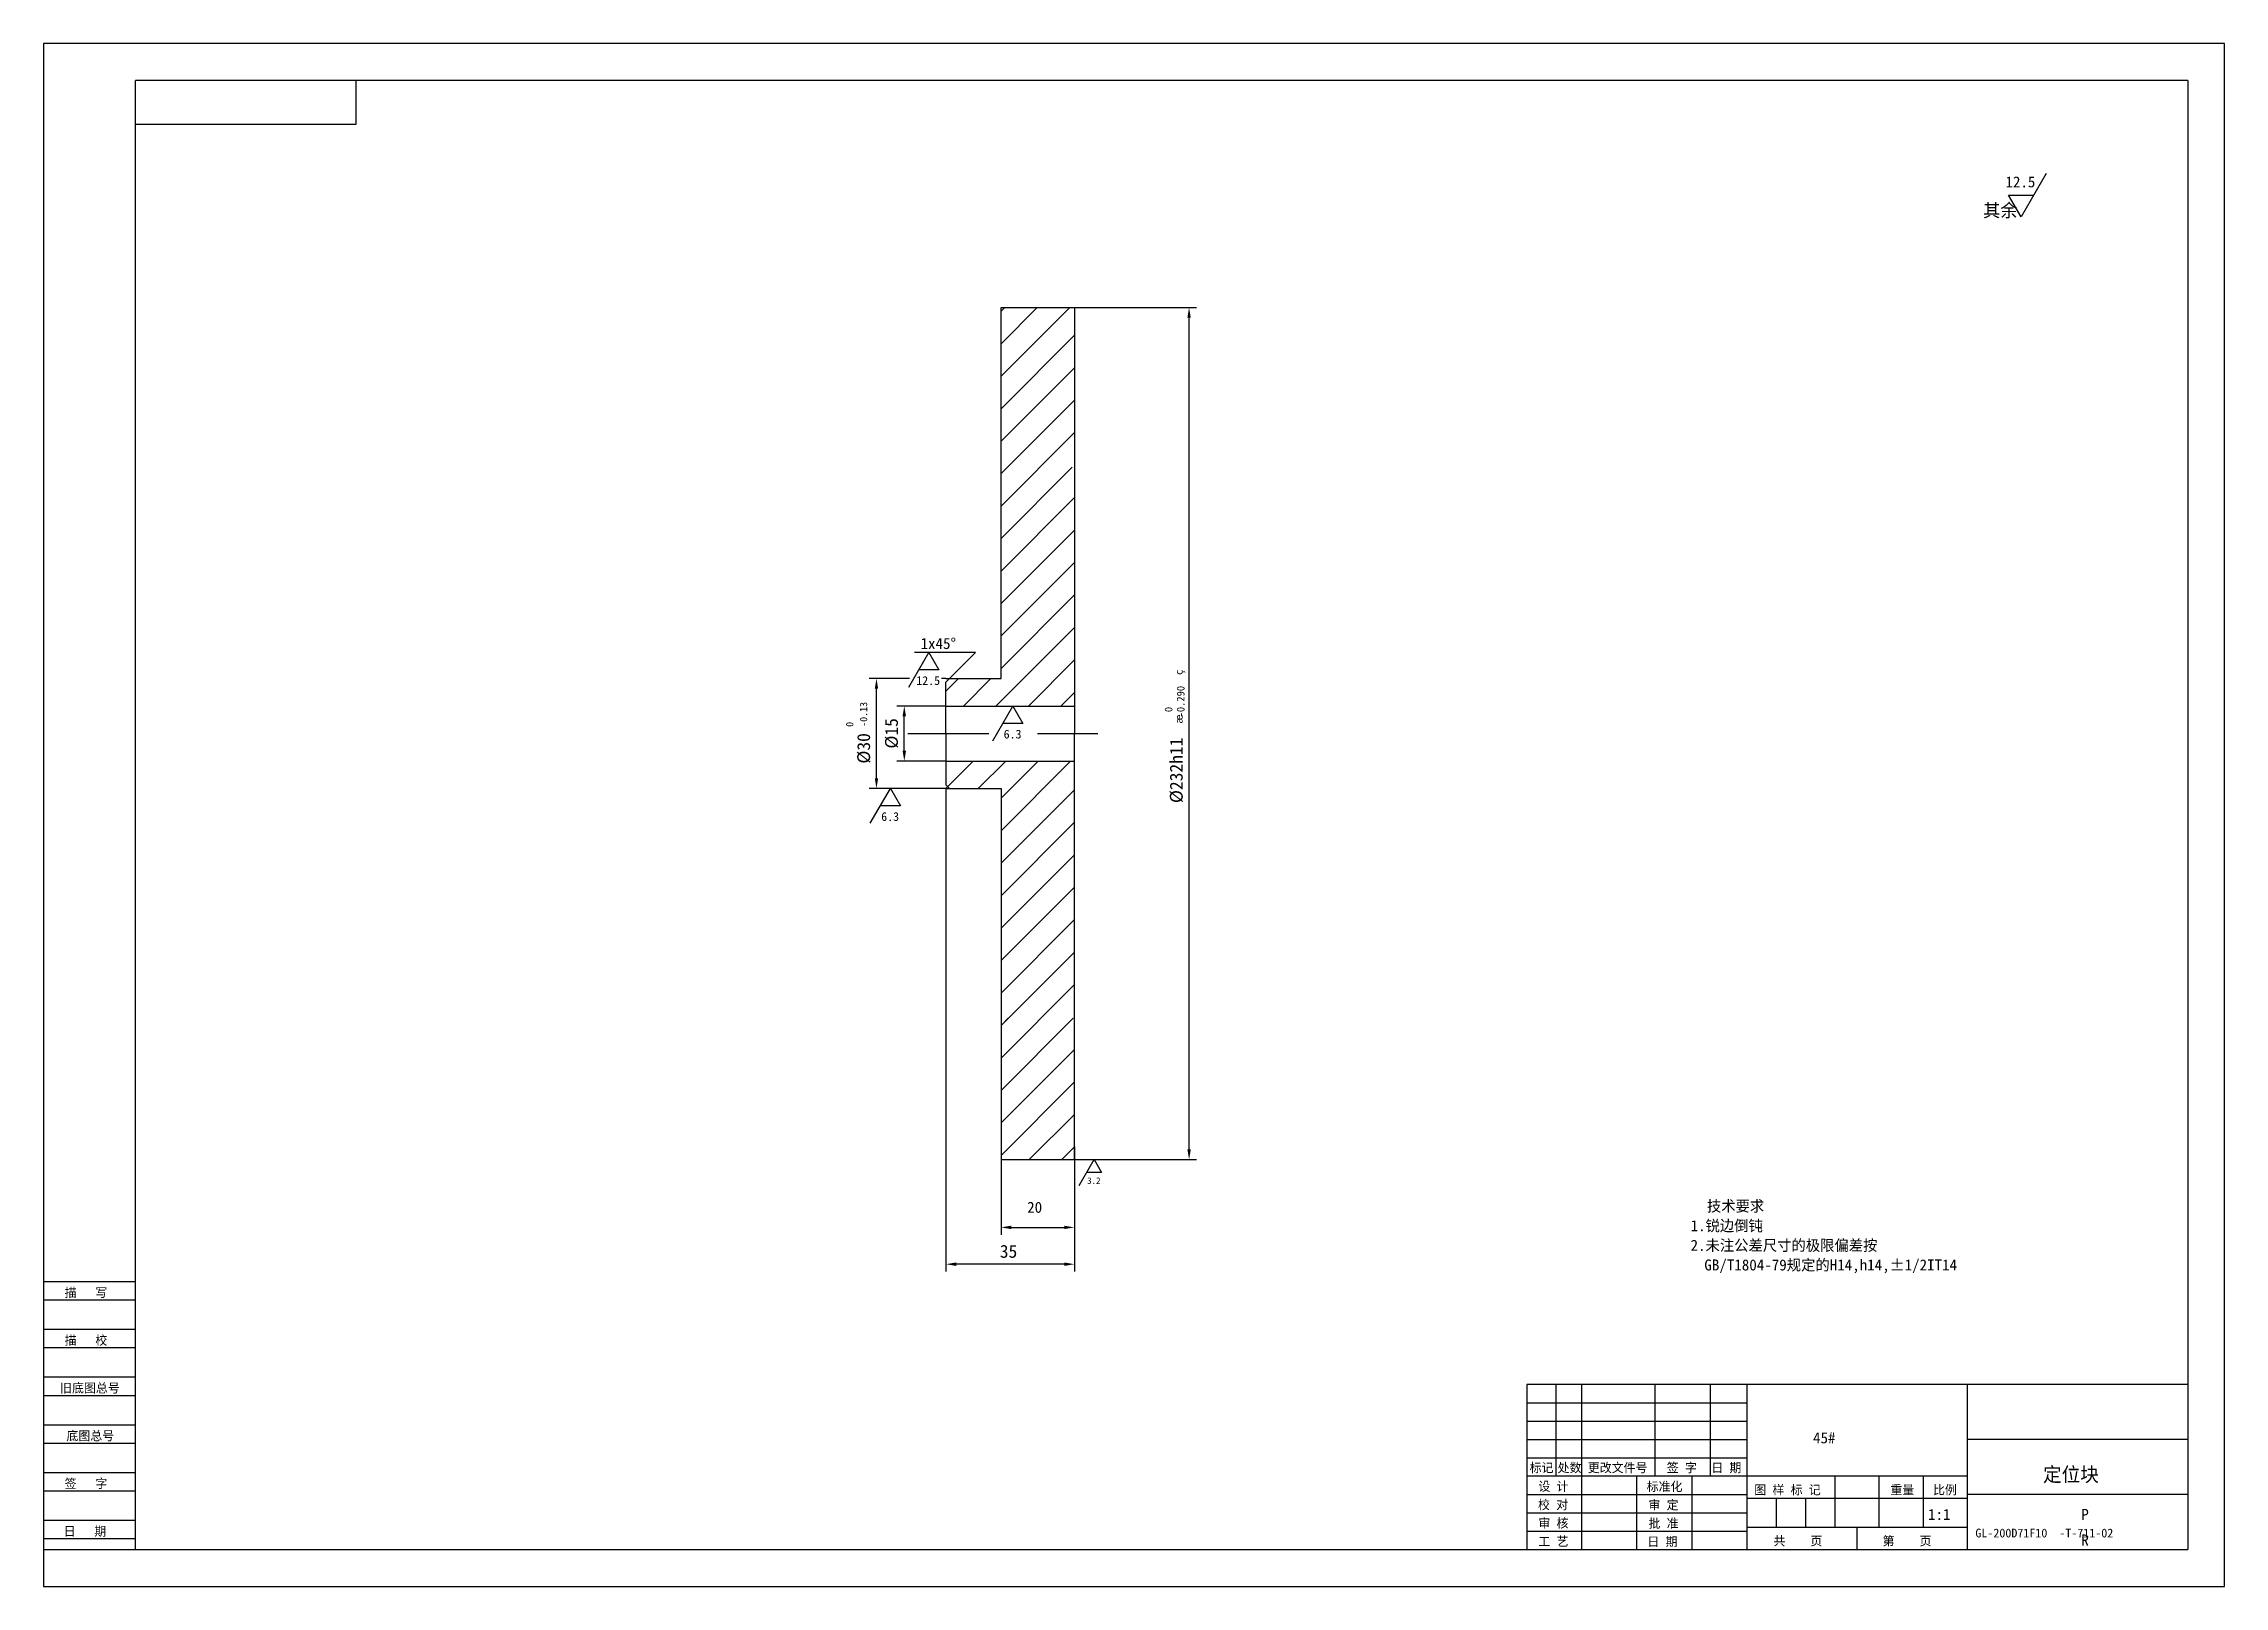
# Model space of a CAD drawing. Header units: metres. Extents: x 0 to 594, y 0 to 420.
import ezdxf

# ---------------------------------------------------------------- set-up
doc = ezdxf.new("R2010")
doc.units = ezdxf.units.M
for name, color, linetype in [('C', 6, 'Continuous'), ('D', 1, 'Continuous'), ('FL', 5, 'Continuous'), ('T', 7, 'Continuous'), ('TL', 4, 'Continuous')]:
    doc.layers.add(name, color=color, linetype=linetype)

# ---------------------------------------------------------------- blocks, each defined once
blk = doc.blocks.new('TUKUN2')
at = {"layer": 'FL'}
for p, q in [((0, 420), (0, 0)), ((594, 420), (0, 420)), ((594, 0), (594, 420)), ((0, 78), (25, 78)), ((0, 70), (25, 70)), ((0, 65), (25, 65)), ((0, 57), (25, 57)), ((412, 30), (412, 55)), ((419, 10), (419, 55)), ((439, 30), (439, 55)), ((454, 30), (454, 55)), ((0, 52), (25, 52)), ((404, 50), (464, 50)), ((0, 44), (25, 44)), ((404, 45), (464, 45)), ((0, 39), (25, 39)), ((404, 40), (464, 40)), ((0, 31), (25, 31)), ((404, 35), (464, 35)), ((449, 10), (449, 30)), ((0, 26), (25, 26)), ((404, 25), (464, 25)), ((0, 18), (25, 18)), ((404, 20), (464, 20)), ((0, 13), (25, 13)), ((404, 15), (464, 15)), ((0, 0), (594, 0))]:
    blk.add_line(p, q, dxfattribs=at)
at = {"layer": 'TL'}
for p, q in [((25, 10), (25, 410)), ((584, 410), (25, 410)), ((85, 410), (85, 398)), ((584, 410), (584, 10)), ((85, 398), (25, 398)), ((0, 83), (25, 83)), ((404, 55), (404, 10)), ((584, 55), (404, 55)), ((464, 10), (464, 55)), ((524, 10), (524, 55)), ((584, 40), (524, 40)), ((524, 30), (404, 30)), ((434, 10), (434, 30)), ((488, 16), (488, 30)), ((500, 16), (500, 30)), ((512, 16), (512, 30)), ((464, 24), (524, 24)), ((472, 16), (472, 24)), ((480, 16), (480, 24)), ((584, 25), (524, 25)), ((524, 16), (464, 16)), ((494, 10), (494, 16)), ((0, 10), (584, 10))]:
    blk.add_line(p, q, dxfattribs=at)
at = {"layer": 'T'}
for s, p in [('描   写', (5.74, 78.76)), ('描   校', (5.74, 65.76)), ('旧底图总号', (4.49, 52.76)), ('底图总号', (6.22, 39.76)), ('标记', (404.75, 31.07)), ('处数', (412.38, 31.07)), ('更改文件号', (420.61, 31.07)), ('签 字', (442.1, 31.07)), ('日 期', (454.23, 31.07)), ('签   字', (5.74, 26.76)), ('校 对', (407.05, 20.99)), ('设 计', (407.14, 25.99)), ('标准化', (436.65, 25.93)), ('审 定', (437.13, 20.93)), ('图 样 标 记', (465.95, 25.04)), ('重量', (503.03, 25.04)), ('比例', (514.64, 25.04)), ('审 核', (407.14, 15.99)), ('批 准', (437.13, 15.93)), ('日   期', (5.45, 13.76)), ('工 艺', (407.14, 10.99)), ('日 期', (436.84, 10.93)), ('共    页', (471.18, 11.13)), ('第    页', (500.9, 11.13))]:
    blk.add_text(s, height=2.5, dxfattribs=at).set_placement(p)

msp = doc.modelspace()

# ---------------------------------------------------------------- linework, layer by layer
for p, q in [((260.78, 329.45), (279.49, 348.17)), ((260.78, 338.29), (270.65, 348.17)), ((260.78, 347.13), (261.81, 348.17)), ((260.78, 320.61), (280.78, 340.61)), ((260.78, 311.77), (280.78, 331.77)), ((260.78, 302.93), (280.78, 322.93)), ((260.78, 294.1), (280.78, 314.1)), ((276.35, 309.67), (280.78, 314.1)), ((260.78, 285.26), (280.18, 304.67)), ((260.78, 302.93), (262.51, 304.67)), ((260.78, 276.42), (280.78, 296.42)), ((260.78, 267.58), (280.78, 287.58)), ((260.78, 258.74), (280.78, 278.74)), ((260.78, 249.9), (280.78, 269.9)), ((259.38, 239.67), (280.78, 261.06)), ((268.22, 239.67), (280.78, 252.22)), ((245.78, 243.74), (249.2, 247.17)), ((250.54, 239.67), (258.04, 247.17)), ((277.06, 239.67), (280.78, 243.38)), ((245.78, 217.22), (253.22, 224.67)), ((254.56, 217.17), (262.06, 224.67)), ((260.78, 205.71), (279.73, 224.67)), ((260.78, 214.55), (270.9, 224.67)), ((260.78, 196.87), (280.78, 216.87)), ((260.78, 188.03), (280.78, 208.03)), ((260.78, 179.19), (280.78, 199.19)), ((260.78, 170.35), (280.78, 190.35)), ((260.78, 161.51), (280.78, 181.51)), ((260.78, 152.67), (280.78, 172.67)), ((260.78, 143.84), (280.78, 163.84)), ((276.61, 159.67), (280.78, 163.84)), ((260.78, 135), (280.44, 154.67)), ((260.78, 152.67), (262.77, 154.67)), ((260.78, 126.16), (280.78, 146.16)), ((260.78, 117.32), (280.78, 137.32)), ((268.46, 116.17), (280.78, 128.48)), ((277.3, 116.17), (280.78, 119.64))]:
    msp.add_line(p, q)
at = {"layer": 'C'}
for p, q in [((235.43, 232.17), (257.5, 232.17)), ((270.76, 232.17), (287.17, 232.17))]:
    msp.add_line(p, q, dxfattribs=at)
at = {"layer": 'D'}
for p, q in [((545.47, 384.64), (538.64, 372.81)), ((538.64, 372.81), (535.22, 378.72)), ((535.22, 378.72), (542.05, 378.72)), ((280.78, 348.17), (314.01, 348.17)), ((312.01, 118.97), (312.01, 345.37)), ((235.64, 244.77), (241.1, 254.24)), ((253.85, 254.24), (237.23, 254.24)), ((243.84, 249.5), (238.37, 249.5)), ((241.1, 254.24), (243.84, 249.5)), ((246.78, 247.17), (250.31, 250.7)), ((250.31, 250.7), (253.85, 254.24)), ((235.81, 247.17), (224.86, 247.17)), ((226.86, 220.02), (226.86, 244.37)), ((245.78, 247.17), (244.57, 247.17)), ((245.78, 247.17), (246.78, 247.17)), ((245.78, 239.67), (232.43, 239.67)), ((258.53, 230.2), (264, 239.67)), ((264, 239.67), (266.73, 234.93)), ((234.43, 227.47), (234.43, 236.87)), ((266.73, 234.93), (261.27, 234.93)), ((245.78, 224.67), (232.43, 224.67)), ((245.78, 217.22), (224.86, 217.22)), ((225.18, 207.76), (230.64, 217.22)), ((230.64, 217.22), (233.38, 212.49)), ((245.78, 217.22), (246.78, 217.17)), ((245.78, 217.17), (245.78, 85.71)), ((233.38, 212.49), (227.91, 212.49)), ((280.78, 119.64), (280.78, 95.73)), ((260.78, 117.32), (260.78, 95.73)), ((280.78, 116.17), (314.01, 116.17)), ((280.78, 116.17), (287.92, 116.17)), ((282.02, 109.09), (286.12, 116.19)), ((286.12, 116.19), (288.17, 112.64)), ((288.17, 112.64), (284.07, 112.64)), ((263.58, 97.73), (277.98, 97.73)), ((280.78, 95.73), (280.78, 85.71)), ((277.98, 87.71), (248.58, 87.71))]:
    msp.add_line(p, q, dxfattribs=at)
for points in [[(311.54, 345.37), (312.47, 345.37), (312.01, 348.17)], [(226.39, 244.37), (227.32, 244.37), (226.86, 247.17)], [(233.96, 236.87), (234.9, 236.87), (234.43, 239.67)], [(233.96, 227.47), (234.9, 227.47), (234.43, 224.67)], [(226.39, 220.02), (227.32, 220.02), (226.86, 217.22)], [(311.54, 118.97), (312.47, 118.97), (312.01, 116.17)], [(263.58, 98.19), (263.58, 97.26), (260.78, 97.73)], [(277.98, 98.19), (277.98, 97.26), (280.78, 97.73)], [(248.58, 88.18), (248.58, 87.24), (245.78, 87.71)], [(277.98, 88.18), (277.98, 87.24), (280.78, 87.71)]]:
    msp.add_solid(points, dxfattribs=at)
at = {"layer": 'TL'}
for p, q in [((260.78, 309.67), (260.78, 348.17)), ((260.78, 348.17), (280.78, 348.17)), ((280.78, 348.17), (280.78, 309.67)), ((260.78, 304.67), (260.78, 309.67)), ((280.78, 309.67), (280.78, 304.67)), ((260.78, 247.17), (260.78, 304.67)), ((280.78, 304.67), (280.78, 239.67)), ((246.78, 247.17), (245.78, 246.17)), ((245.78, 239.67), (245.78, 246.17)), ((246.78, 247.17), (260.78, 247.17)), ((245.78, 239.67), (280.78, 239.67)), ((245.78, 232.17), (245.78, 239.67)), ((280.78, 239.67), (280.78, 232.17)), ((245.78, 232.17), (245.78, 224.67)), ((280.78, 224.67), (280.78, 232.17)), ((245.78, 224.67), (280.78, 224.67)), ((245.78, 224.67), (245.78, 218.17)), ((280.78, 159.67), (280.78, 224.67)), ((246.78, 217.17), (245.78, 218.17)), ((246.78, 217.17), (260.78, 217.17)), ((260.78, 217.17), (260.78, 159.67)), ((260.78, 159.67), (260.78, 154.67)), ((260.78, 154.67), (260.78, 116.17)), ((280.78, 154.67), (280.78, 159.67)), ((280.78, 116.17), (280.78, 154.67)), ((260.78, 116.17), (280.78, 116.17))]:
    msp.add_line(p, q, dxfattribs=at)

# ---------------------------------------------------------------- block references
at = {"layer": 'D'}
msp.add_blockref('TUKUN2', (0, 0), dxfattribs=at)

# ---------------------------------------------------------------- texts
for s, height, p in [('12.5', 2.98, (534.39, 380.88)), ('其余', 3.6, (528.29, 372.81)), ('1x45%%d', 3, (238.86, 255.19)), ('12.5', 2.38, (237.7, 245.4)), ('6.3', 2.38, (261.5, 230.83)), ('6.3', 2.38, (228.15, 208.39)), ('3.2', 1.78, (284.25, 109.56)), ('20', 3, (267.9, 101.7)), ('技术要求', 3, (453.05, 102.04)), ('1.锐边倒钝', 3, (448.6, 96.69)), ('35', 3.5, (260.44, 89.46)), ('2.未注公差尺寸的极限偏差按', 3, (448.6, 91.35)), ('GB/T1804-79规定的H14,h14,%%p1/2IT14', 3, (452.35, 86)), ('45#', 3, (481.96, 38.94)), ('定位块', 3.9, (544.6, 28.51)), ('1:1', 3, (513.28, 18.08)), ('P', 3, (555.03, 18.08)), ('GL-200D71F10  -T-711-02', 2.4, (526.18, 13.32)), ('R', 3, (555.03, 11.12))]:
    msp.add_text(s, height=height, dxfattribs=at).set_placement(p)
for s, height, p in [('%%231', 2.1, (310.26, 248.13)), ('-0.290', 2.1, (310.75, 236.58)), ('-0.13', 2, (224.33, 233.99)), (' 0', 2.1, (307.46, 236.58)), ('0', 2, (220.55, 233.99)), ('%%c30', 3.5, (225.11, 223.99)), ('%%c15', 3.5, (232.68, 228.08)), ('%%230', 2.1, (310.26, 234.83)), ('%%c232h11', 3.5, (310.26, 213.25))]:
    msp.add_text(s, height=height, rotation=90, dxfattribs=at).set_placement(p)

doc.saveas('drawing.dxf')
